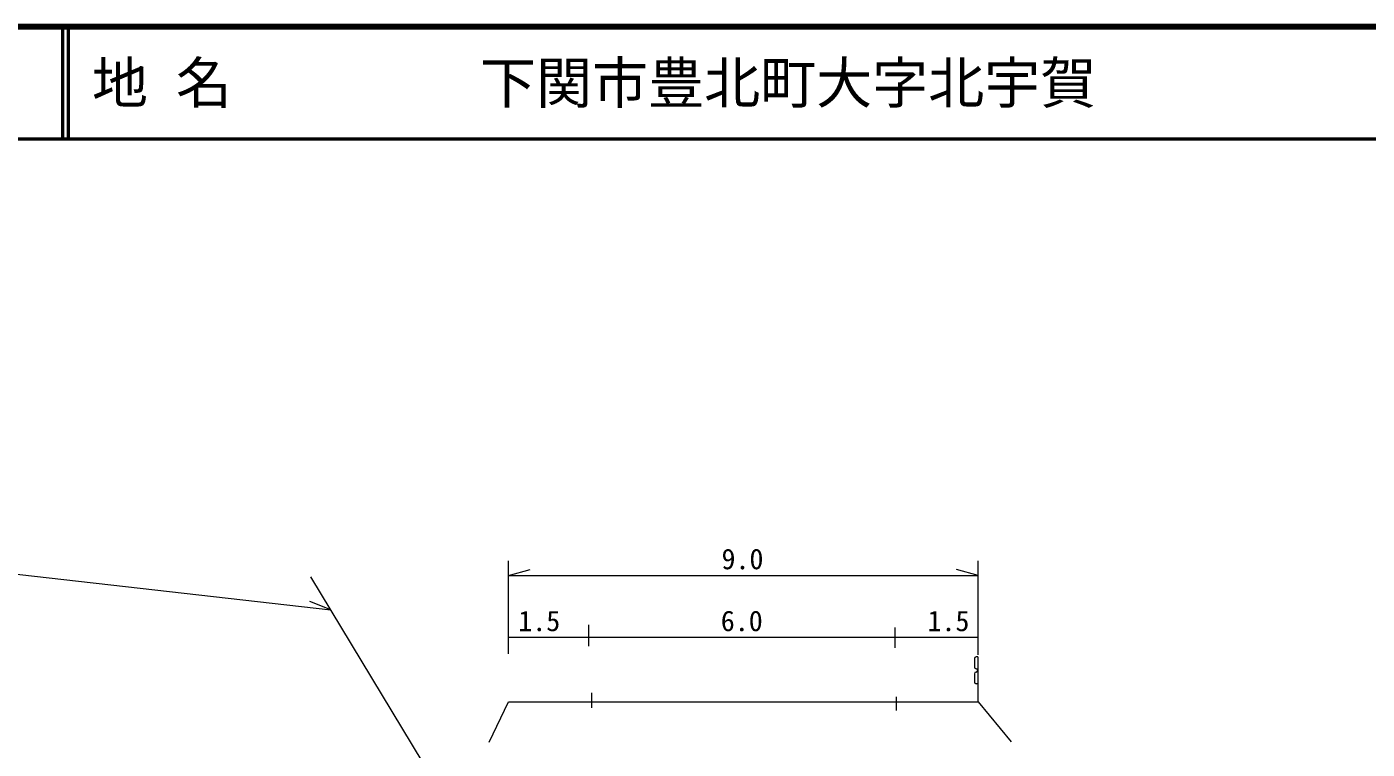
# Model space of a CAD drawing. Units: millimetres, scale not verified. Extents: x 40000 to 680000, y 20000 to 380000.
# Drawn here: x 364565 to 484216, y 315512 to 380000 of the extents above; entities that cross this region are included whole.
import ezdxf
from ezdxf.enums import TextEntityAlignment as Align

# ---------------------------------------------------------------- set-up
doc = ezdxf.new("R2010")
doc.units = ezdxf.units.MM
doc.header["$LTSCALE"] = 1000
for name, color, linetype, lineweight in [('M-STR-HTXT', 7, 'Continuous', 13), ('M-TTL', 2, 'Continuous', 140), ('M-TTL-LINE', 7, 'Continuous', 50)]:
    doc.layers.add(name, color=color, linetype=linetype, lineweight=lineweight)
doc.layers.add('M-TTL-TXT', color=7, linetype='Continuous')
doc.styles.add('ＭＳ ゴシック', font='')
doc.styles.get('ＭＳ ゴシック').set_extended_font_data('MS Gothic')

msp = doc.modelspace()

# ---------------------------------------------------------------- linework, layer by layer
at = {"layer": 'M-STR-HTXT'}
for p, q in [((407568, 324036), (407568, 332331)), ((407568, 331026), (409500, 331544)), ((449497, 331026), (447567, 331543)), ((449497, 323943), (449497, 332331)), ((421639, 278487), (389913, 330898)), ((407568, 331026), (449497, 331026)), ((391695, 327955), (389833, 328687)), ((407568, 325498), (449497, 325498)), ((414746, 324716), (414746, 326611)), ((442071, 324554), (442071, 326372)), ((449147, 323599), (449147, 322849)), ((449447, 323749), (449297, 323749)), ((449497, 319749), (449497, 323749)), ((449147, 322249), (449147, 321499)), ((449447, 321349), (449297, 321349)), ((414990, 319204), (414990, 320529)), ((442192, 318971), (442192, 320198))]:
    msp.add_line(p, q, dxfattribs=at)
for points in [[(68365, 342500), (225640, 346805), (391695, 327955)], [(405841, 316147), (407568, 319749), (449497, 319749), (452429, 316165)]]:
    msp.add_lwpolyline(points, dxfattribs=at)
for centre, start, end in [((449297, 323599), 90, 180), ((449297, 322849), 180, 270), ((449297, 322249), 90, 180), ((449297, 322549), 270, 90), ((449297, 321499), 180, 270)]:
    msp.add_arc(centre, 150, start, end, dxfattribs=at)
at = {"layer": 'M-TTL'}
msp.add_line((680000, 380000), (40000, 380000), dxfattribs=at)
at = {"layer": 'M-TTL-LINE'}
for p, q in [((367750, 380000), (367750, 370000)), ((368250, 380000), (368250, 370000)), ((40000, 370000), (680000, 370000))]:
    msp.add_line(p, q, dxfattribs=at)

# ---------------------------------------------------------------- texts
at = {"layer": 'M-STR-HTXT', "style": 'ＭＳ ゴシック'}
for s, p in [('9.0', (428449, 331026)), ('6.0', (428387, 325498)), ('1.5', (410311, 325498)), ('1.5', (446837, 325498))]:
    msp.add_text(s, height=1833, dxfattribs=at).set_placement(p, align=Align.BOTTOM_CENTER)
at = {"layer": 'M-TTL-TXT', "style": 'ＭＳ ゴシック'}
for s, p in [('地 名', (370380, 375000)), ('下関市豊北町大字北宇賀', (405024, 375000))]:
    msp.add_text(s, height=3666, dxfattribs=at).set_placement(p, align=Align.MIDDLE_LEFT)

doc.saveas('drawing.dxf')
